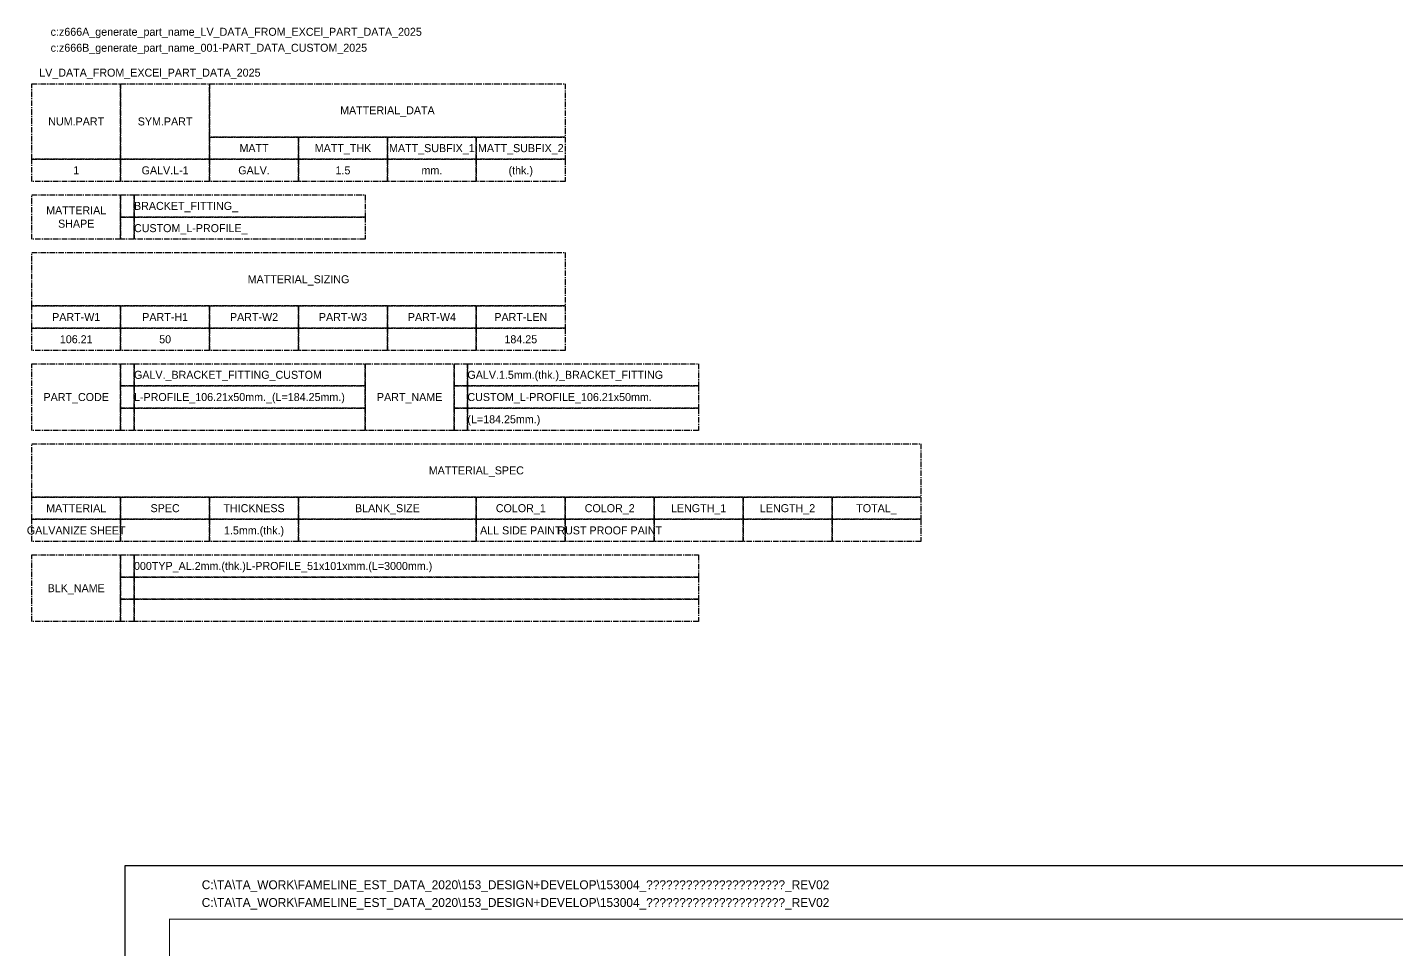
# Model space of a CAD drawing. Header units: millimetres. Extents: x -244126 to 368105, y -173968 to 259060.
# Drawn here: x 9847.7 to 10155.7, y 4299.3 to 4506.8 of the extents above; entities that cross this region are included whole.
import ezdxf
from ezdxf.enums import TextEntityAlignment as Align

# ---------------------------------------------------------------- set-up
doc = ezdxf.new("R2010")
doc.units = ezdxf.units.MM
doc.header["$MEASUREMENT"] = 0
doc.linetypes.add('CENTER', pattern=[2, 1.25, -0.25, 0.25, -0.25])
doc.linetypes.add('TA_HL_003.00000', pattern=[19.5, 10.65, -8.85])
for name, color, linetype in [('000 - GRID', 8, 'CENTER'), ('000 - L I N E 0.1', 1, 'Continuous'), ('000 - T E X T', 4, 'Continuous'), ('000 - TITLEBLOCK', 4, 'Continuous'), ('002 - STRUCTURAL STEEL', 4, 'Continuous')]:
    doc.layers.add(name, color=color, linetype=linetype)
doc.styles.add('Cetury Gothic', font='GOTHIC.TTF')
doc.styles.add('TA', font='Cordia New.ttf', dxfattribs={"height": 4.5})

# ---------------------------------------------------------------- blocks, each defined once
blk = doc.blocks.new('A$Cfd196da9')
at = {"color": 0, "linetype": 'ByBlock', "const_width": 0.1}
blk.add_lwpolyline([(-143.5, -98), (96.5, -98), (96.5, 99), (-143.5, 99)], close=True, dxfattribs=at)
blk = doc.blocks.new('*U1670')
at = {"layer": '000 - L I N E 0.1', "color": 21, "linetype": 'Continuous'}
blk.add_lwpolyline([(14.24, 420), (0, 420), (0, 405.76)], dxfattribs=at)
at = {"layer": '000 - TITLEBLOCK', "color": 250}
blk.add_lwpolyline([(0, 0), (594, 0), (594, 420), (0, 420)], close=True, dxfattribs=at)
at = {"layer": '000 - T E X T', "color": 3, "xscale": 2, "yscale": 2, "zscale": 2}
blk.add_blockref('A$Cfd196da9', (297, 210), dxfattribs=at)
at = {"color": 4, "style": 'TA'}
blk.add_attdef('PAPER_SIZE', text='', height=2.5, dxfattribs=at).set_placement((568.6, 9.97), align=Align.MIDDLE_RIGHT)
blk.add_attdef('SCALE_SIZE', text='', height=2.5, dxfattribs=at).set_placement((573.51, 10.03), align=Align.MIDDLE_LEFT)
at = {"layer": '000 - T E X T', "color": 250, "style": 'TA'}
for tag, height, p in [('SUPERLINK', 2, (17.26, 415.77)), ('NAMEFILE', 2, (17.26, 411.76)), ('SC', 40, (3.36, 375.21))]:
    blk.add_attdef(tag, text='', height=height, dxfattribs=at).set_placement(p, align=Align.MIDDLE_LEFT)
at = {"layer": '000 - T E X T', "color": 4, "style": 'TA'}
for tag, height, p in [('NAME_JOB_1', 2, (523.67, 338.25)), ('NAME_JOB_2', 2, (523.67, 333.89)), ('NAME_PROJECT_1', 3, (493.81, 318.97)), ('NAME_PROJECT_2', 3, (493.81, 311.57)), ('NAME_PROJECT_3', 3, (493.81, 304.17)), ('CODE_VALUE_1', 1.9, (521.15, 289.12)), ('CODE_VALUE_2', 1.9, (521.15, 283.12)), ('PART_NAME_VALUE_1', 1.9, (521.15, 275.87)), ('PART_NAME_VALUE_2', 1.9, (521.15, 269.87)), ('PART_NAME_VALUE_3', 1.9, (521.15, 263.87)), ('MATTERIAL_VALUE_1', 3.6, (521.96, 256.9)), ('SPEC_VALUE', 3.6, (521.96, 248.68)), ('THICKNESS_VALUE', 3.6, (521.96, 240.53)), ('COATING_VALUE_1', 3.6, (521.96, 232.5)), ('COATING_VALUE_2', 3.6, (521.96, 224.47)), ('NAME_TITLE_1', 2.4, (494.51, 77.62)), ('NAME_TITLE_2', 2.4, (494.51, 70.96)), ('NAME_TITLE_3', 2.4, (494.51, 64.3)), ('DRAWING_NO1', 2.4, (494.61, 32.92)), ('DRAWING_NO2', 2.4, (494.61, 24.91))]:
    blk.add_attdef(tag, text='', height=height, dxfattribs=at).set_placement(p, align=Align.MIDDLE_LEFT)
for tag, p in [('NAME_DAFT', (553.41, 136.22)), ('NAME_CHECKED', (553.41, 122.6)), ('NAME_DESIGNER', (553.41, 109.21)), ('NAME_DESIGN_MGR', (553.41, 95.12))]:
    blk.add_attdef(tag, text='', height=3.6, dxfattribs=at).set_placement(p, align=Align.MIDDLE_CENTER)
for tag, p, height in [('REV', (553.53, 50.25), 3.75), ('NAME_REMARK', (55.29, 17.3), 4)]:
    blk.add_attdef(tag, p, '', height=height, dxfattribs=at)
at = {"layer": '000 - T E X T', "color": 4, "style": 'Cetury Gothic'}
for tag, p in [('SHEET_NO.', (561.58, 34)), ('TOTAL_SHEET_NO.', (560.97, 17.64))]:
    blk.add_attdef(tag, text='', height=3.6, dxfattribs=at).set_placement(p, align=Align.CENTER)
blk = doc.blocks.new('*U3044')
at = {"layer": '002 - STRUCTURAL STEEL', "color": 0, "linetype": 'ByBlock'}
blk.add_lwpolyline([(0, 17), (20, 17), (20, 0), (0, 0)], close=True, dxfattribs=at)
blk = doc.blocks.new('*U4914')
at = {"layer": '002 - STRUCTURAL STEEL', "color": 0, "linetype": 'ByBlock'}
blk.add_lwpolyline([(0, 5), (20, 5), (20, 0), (0, 0)], close=True, dxfattribs=at)
blk = doc.blocks.new('*U72')
at = {"layer": '002 - STRUCTURAL STEEL', "color": 0, "linetype": 'ByBlock'}
blk.add_lwpolyline([(0, 12), (80, 12), (80, 0), (0, 0)], close=True, dxfattribs=at)
blk = doc.blocks.new('*U70')
at = {"layer": '002 - STRUCTURAL STEEL', "color": 0, "linetype": 'ByBlock'}
blk.add_lwpolyline([(0, 10), (20, 10), (20, 0), (0, 0)], close=True, dxfattribs=at)
blk = doc.blocks.new('*U71')
at = {"layer": '002 - STRUCTURAL STEEL', "color": 0, "linetype": 'ByBlock'}
blk.add_lwpolyline([(0, 12), (120, 12), (120, 0), (0, 0)], close=True, dxfattribs=at)
blk = doc.blocks.new('*U73')
at = {"layer": '002 - STRUCTURAL STEEL', "color": 0, "linetype": 'ByBlock'}
blk.add_lwpolyline([(0, 15), (20, 15), (20, 0), (0, 0)], close=True, dxfattribs=at)
blk = doc.blocks.new('*U68')
at = {"layer": '002 - STRUCTURAL STEEL', "color": 0, "linetype": 'ByBlock'}
blk.add_lwpolyline([(0, 5), (52, 5), (52, 0), (0, 0)], close=True, dxfattribs=at)
blk = doc.blocks.new('*U69')
at = {"layer": '002 - STRUCTURAL STEEL', "color": 0, "linetype": 'ByBlock'}
blk.add_lwpolyline([(0, 5), (3, 5), (3, 0), (0, 0)], close=True, dxfattribs=at)
blk = doc.blocks.new('*U74')
at = {"layer": '002 - STRUCTURAL STEEL', "color": 0, "linetype": 'ByBlock'}
blk.add_lwpolyline([(0, 5), (127, 5), (127, 0), (0, 0)], close=True, dxfattribs=at)
blk = doc.blocks.new('*U175')
at = {"layer": '002 - STRUCTURAL STEEL', "color": 0, "linetype": 'ByBlock'}
blk.add_lwpolyline([(0, 12), (200, 12), (200, 0), (0, 0)], close=True, dxfattribs=at)
blk = doc.blocks.new('*U4913')
at = {"layer": '002 - STRUCTURAL STEEL', "color": 0, "linetype": 'ByBlock'}
blk.add_lwpolyline([(0, 5), (40, 5), (40, 0), (0, 0)], close=True, dxfattribs=at)
blk = doc.blocks.new('LV_DATA_FROM_EXCEl_PART_DATA_2025')
at = {"color": 0}
for name, p in [('*U3044', (0, -17)), ('*U3044', (20, -17)), ('*U72', (40, -12)), ('*U4914', (40, -17)), ('*U4914', (60, -17)), ('*U4914', (80, -17)), ('*U4914', (100, -17)), ('*U4914', (0, -22)), ('*U4914', (20, -22)), ('*U4914', (40, -22)), ('*U4914', (60, -22)), ('*U4914', (80, -22)), ('*U4914', (100, -22)), ('*U70', (0, -35)), ('*U69', (20, -30)), ('*U68', (23, -30)), ('*U69', (20, -35)), ('*U68', (23, -35)), ('*U71', (0, -50)), ('*U4914', (0, -55)), ('*U4914', (20, -55)), ('*U4914', (40, -55)), ('*U4914', (60, -55)), ('*U4914', (80, -55)), ('*U4914', (100, -55)), ('*U4914', (0, -60)), ('*U4914', (20, -60)), ('*U4914', (40, -60)), ('*U4914', (60, -60)), ('*U4914', (80, -60)), ('*U4914', (100, -60)), ('*U73', (0, -78)), ('*U69', (20, -68)), ('*U68', (23, -68)), ('*U73', (75, -78)), ('*U69', (95, -68)), ('*U68', (98, -68)), ('*U69', (20, -73)), ('*U68', (23, -73)), ('*U69', (95, -73)), ('*U68', (98, -73)), ('*U69', (20, -78)), ('*U68', (23, -78)), ('*U69', (95, -78)), ('*U68', (98, -78)), ('*U175', (0, -93)), ('*U4914', (0, -98)), ('*U4914', (20, -98)), ('*U4914', (40, -98)), ('*U4913', (60, -98)), ('*U4914', (100, -98)), ('*U4914', (120, -98)), ('*U4914', (140, -98)), ('*U4914', (160, -98)), ('*U4914', (180, -98)), ('*U4914', (0, -103)), ('*U4914', (20, -103)), ('*U4914', (40, -103)), ('*U4913', (60, -103)), ('*U4914', (100, -103)), ('*U4914', (120, -103)), ('*U4914', (140, -103)), ('*U4914', (160, -103)), ('*U4914', (180, -103)), ('*U73', (0, -121)), ('*U69', (20, -111)), ('*U74', (23, -111)), ('*U69', (20, -116)), ('*U74', (23, -116)), ('*U69', (20, -121)), ('*U74', (23, -121))]:
    blk.add_blockref(name, p, dxfattribs=at)
at = {"color": 0, "style": 'TA'}
for s, p in [('MATTERIAL_DATA', (80, -6)), ('NUM.PART', (10, -8.5)), ('SYM.PART', (30, -8.5)), ('MATT', (50, -14.5)), ('MATT_THK', (70, -14.5)), ('MATT_SUBFIX_1', (90, -14.5)), ('MATT_SUBFIX_2', (110, -14.5)), ('MATTERIAL', (10, -28.5)), ('SHAPE', (10, -31.5)), ('MATTERIAL_SIZING', (60, -44)), ('PART-W1', (10, -52.5)), ('PART-H1', (30, -52.5)), ('PART-W2', (50, -52.5)), ('PART-W3', (70, -52.5)), ('PART-W4', (90, -52.5)), ('PART-LEN', (110, -52.5)), ('PART_CODE', (10, -70.5)), ('PART_NAME', (85, -70.5)), ('MATTERIAL_SPEC', (100, -87)), ('MATTERIAL', (10, -95.5)), ('SPEC', (30, -95.5)), ('THICKNESS', (50, -95.5)), ('BLANK_SIZE', (80, -95.5)), ('COLOR_1', (110, -95.5)), ('COLOR_2', (130, -95.5)), ('LENGTH_1', (150, -95.5)), ('LENGTH_2', (170, -95.5)), ('TOTAL_', (190, -95.5)), ('BLK_NAME', (10, -113.5))]:
    blk.add_text(s, height=1.8, dxfattribs=at).set_placement(p, align=Align.MIDDLE_CENTER)
at = {"color": 3, "char_height": 1.8, "attachment_point": 1, "style": 'TA'}
for s, insert, width in [('c:z666A_generate_part_name_LV_DATA_FROM_EXCEl_PART_DATA_2025', (4.25, 12.57), 88.6913), ('c:z666B_generate_part_name_001-PART_DATA_CUSTOM_2025', (4.25, 8.98), 76.3713), ('LV_DATA_FROM_EXCEl_PART_DATA_2025', (1.69, 3.38), 51.7354)]:
    blk.add_mtext(s, dxfattribs=dict(at, insert=insert, width=width))
at = {"color": 0, "style": 'TA'}
for tag, p in [('NUM.PART_VALUE', (10, -19.5)), ('NO.CODE', (30, -19.5)), ('MATT_VALUE', (50, -19.5)), ('MATT_THK_VALUE', (70, -19.5)), ('MATT_SUBFIX_1_VALUE', (90, -19.5)), ('MATT_SUBFIX_2_VALUE', (110, -19.5)), ('PART-W1_VALUE', (10, -57.5)), ('PART-H1_VALUE', (30, -57.5)), ('PART-W2_VALUE', (50, -57.5)), ('PART-W3_VALUE', (70, -57.5)), ('PART-W4_VALUE', (90, -57.5)), ('PART-LEN_VALUE', (110, -57.5))]:
    blk.add_attdef(tag, text='', height=1.8, dxfattribs=at).set_placement(p, align=Align.MIDDLE_CENTER)
for tag, p in [('MATTERIAL_SHPAE_VALUE_1', (23, -27.5)), ('MATTERIAL_SHPAE_VALUE_2', (23, -32.5)), ('CODE_VALUE_1', (23, -65.5)), ('PART_NAME_VALUE_1', (98, -65.5)), ('CODE_VALUE_2', (23, -70.5)), ('PART_NAME_VALUE_2', (98, -70.5)), ('PART_NAME_VALUE_3', (98, -75.5)), ('BLK_NAME_VAL_VALUE', (23, -108.5))]:
    blk.add_attdef(tag, text='', height=1.8, dxfattribs=at).set_placement(p, align=Align.MIDDLE_LEFT)
at = {"style": 'TA'}
for tag, p in [('MATTERIAL_VALUE_1', (10, -100.5)), ('SPEC_VALUE', (30, -100.5)), ('THICKNESS_VALUE', (50, -100.5)), ('BLANK_SIZE_VALUE', (80, -100.5)), ('COATING_VALUE_1', (110, -100.5)), ('COATING_VALUE_2', (130, -100.5)), ('LENGTH_VALUE', (150, -100.5)), ('LENGTH_VALUE_2', (170, -100.5)), ('TOTAL__VALUE', (190, -100.5))]:
    blk.add_attdef(tag, text='', height=1.8, dxfattribs=at).set_placement(p, align=Align.MIDDLE_CENTER)

msp = doc.modelspace()

# ---------------------------------------------------------------- block references
at = {"color": 2, "linetype": 'TA_HL_003.00000'}
ref = msp.add_blockref('*U1670', (9869.65862, 3898.13396), dxfattribs=at)
ref.add_attrib('SUPERLINK', 'C:\\TA\\TA_WORK\\FAMELINE_EST_DATA_2020\\153_DESIGN+DEVELOP\\153004_สวนสัตว์แห่งใหม่ย่านคลองหก_REV02', dxfattribs={"layer": '000 - T E X T', "color": 250, "height": 2, "style": 'TA'}).set_placement((9886.92325, 4313.8993), align=Align.MIDDLE_LEFT)
ref.add_attrib('NAMEFILE', 'C:\\TA\\TA_WORK\\FAMELINE_EST_DATA_2020\\153_DESIGN+DEVELOP\\153004_สวนสัตว์แห่งใหม่ย่านคลองหก_REV02', dxfattribs={"layer": '000 - T E X T', "color": 250, "height": 2, "style": 'TA'}).set_placement((9886.92325, 4309.89886), align=Align.MIDDLE_LEFT)
at = {"layer": '000 - GRID'}
ref = msp.add_blockref('LV_DATA_FROM_EXCEl_PART_DATA_2025', (9848.68419, 4494.11564), dxfattribs=at)
ref.add_attrib('NUM.PART_VALUE', '1', dxfattribs={"layer": '0', "color": 0, "height": 1.8, "style": 'TA'}).set_placement((9858.68419, 4474.61564), align=Align.MIDDLE_CENTER)
ref.add_attrib('NO.CODE', 'GALV.L-1', dxfattribs={"layer": '0', "color": 0, "height": 1.8, "style": 'TA'}).set_placement((9878.68419, 4474.61564), align=Align.MIDDLE_CENTER)
ref.add_attrib('MATT_VALUE', 'GALV.', dxfattribs={"layer": '0', "color": 0, "height": 1.8, "style": 'TA'}).set_placement((9898.68419, 4474.61564), align=Align.MIDDLE_CENTER)
ref.add_attrib('MATT_THK_VALUE', '1.5', dxfattribs={"layer": '0', "color": 0, "height": 1.8, "style": 'TA'}).set_placement((9918.68419, 4474.61564), align=Align.MIDDLE_CENTER)
ref.add_attrib('MATT_SUBFIX_1_VALUE', 'mm.', dxfattribs={"layer": '0', "color": 0, "height": 1.8, "style": 'TA'}).set_placement((9938.68419, 4474.61564), align=Align.MIDDLE_CENTER)
ref.add_attrib('MATT_SUBFIX_2_VALUE', '(thk.)', dxfattribs={"layer": '0', "color": 0, "height": 1.8, "style": 'TA'}).set_placement((9958.68419, 4474.61564), align=Align.MIDDLE_CENTER)
ref.add_attrib('MATTERIAL_SHPAE_VALUE_1', 'BRACKET_FITTING_', dxfattribs={"layer": '0', "color": 0, "height": 1.8, "style": 'TA'}).set_placement((9871.68419, 4466.61564), align=Align.MIDDLE_LEFT)
ref.add_attrib('MATTERIAL_SHPAE_VALUE_2', 'CUSTOM_L-PROFILE_', dxfattribs={"layer": '0', "color": 0, "height": 1.8, "style": 'TA'}).set_placement((9871.68419, 4461.61564), align=Align.MIDDLE_LEFT)
ref.add_attrib('PART-W1_VALUE', '106.21', dxfattribs={"layer": '0', "color": 0, "height": 1.8, "style": 'TA'}).set_placement((9858.68419, 4436.61564), align=Align.MIDDLE_CENTER)
ref.add_attrib('PART-H1_VALUE', '50', dxfattribs={"layer": '0', "color": 0, "height": 1.8, "style": 'TA'}).set_placement((9878.68419, 4436.61564), align=Align.MIDDLE_CENTER)
ref.add_attrib('PART-LEN_VALUE', '184.25', dxfattribs={"layer": '0', "color": 0, "height": 1.8, "style": 'TA'}).set_placement((9958.68419, 4436.61564), align=Align.MIDDLE_CENTER)
ref.add_attrib('CODE_VALUE_1', 'GALV._BRACKET_FITTING_CUSTOM', dxfattribs={"layer": '0', "color": 0, "height": 1.8, "style": 'TA'}).set_placement((9871.68419, 4428.61564), align=Align.MIDDLE_LEFT)
ref.add_attrib('CODE_VALUE_2', 'L-PROFILE_106.21x50mm._(L=184.25mm.)', dxfattribs={"layer": '0', "color": 0, "height": 1.8, "style": 'TA'}).set_placement((9871.68419, 4423.61564), align=Align.MIDDLE_LEFT)
ref.add_attrib('PART_NAME_VALUE_1', 'GALV.1.5mm.(thk.)_BRACKET_FITTING', dxfattribs={"layer": '0', "color": 0, "height": 1.8, "style": 'TA'}).set_placement((9946.68419, 4428.61564), align=Align.MIDDLE_LEFT)
ref.add_attrib('PART_NAME_VALUE_2', 'CUSTOM_L-PROFILE_106.21x50mm.', dxfattribs={"layer": '0', "color": 0, "height": 1.8, "style": 'TA'}).set_placement((9946.68419, 4423.61564), align=Align.MIDDLE_LEFT)
ref.add_attrib('PART_NAME_VALUE_3', '(L=184.25mm.)', dxfattribs={"layer": '0', "color": 0, "height": 1.8, "style": 'TA'}).set_placement((9946.68419, 4418.61564), align=Align.MIDDLE_LEFT)
ref.add_attrib('MATTERIAL_VALUE_1', 'GALVANIZE SHEET', dxfattribs={"layer": '0', "height": 1.8, "style": 'TA'}).set_placement((9858.68419, 4393.61564), align=Align.MIDDLE_CENTER)
ref.add_attrib('THICKNESS_VALUE', '1.5mm.(thk.)', dxfattribs={"layer": '0', "height": 1.8, "style": 'TA'}).set_placement((9898.68419, 4393.61564), align=Align.MIDDLE_CENTER)
ref.add_attrib('COATING_VALUE_1', 'ALL SIDE PAINT', dxfattribs={"layer": '0', "height": 1.8, "style": 'TA'}).set_placement((9958.68419, 4393.61564), align=Align.MIDDLE_CENTER)
ref.add_attrib('COATING_VALUE_2', 'RUST PROOF PAINT', dxfattribs={"layer": '0', "height": 1.8, "style": 'TA'}).set_placement((9978.68419, 4393.61564), align=Align.MIDDLE_CENTER)
ref.add_attrib('BLK_NAME_VAL_VALUE', '000TYP_AL.2mm.(thk.)L-PROFILE_51x101xmm.(L=3000mm.)', dxfattribs={"layer": '0', "color": 0, "height": 1.8, "style": 'TA'}).set_placement((9871.68419, 4385.61564), align=Align.MIDDLE_LEFT)

doc.saveas('drawing.dxf')
